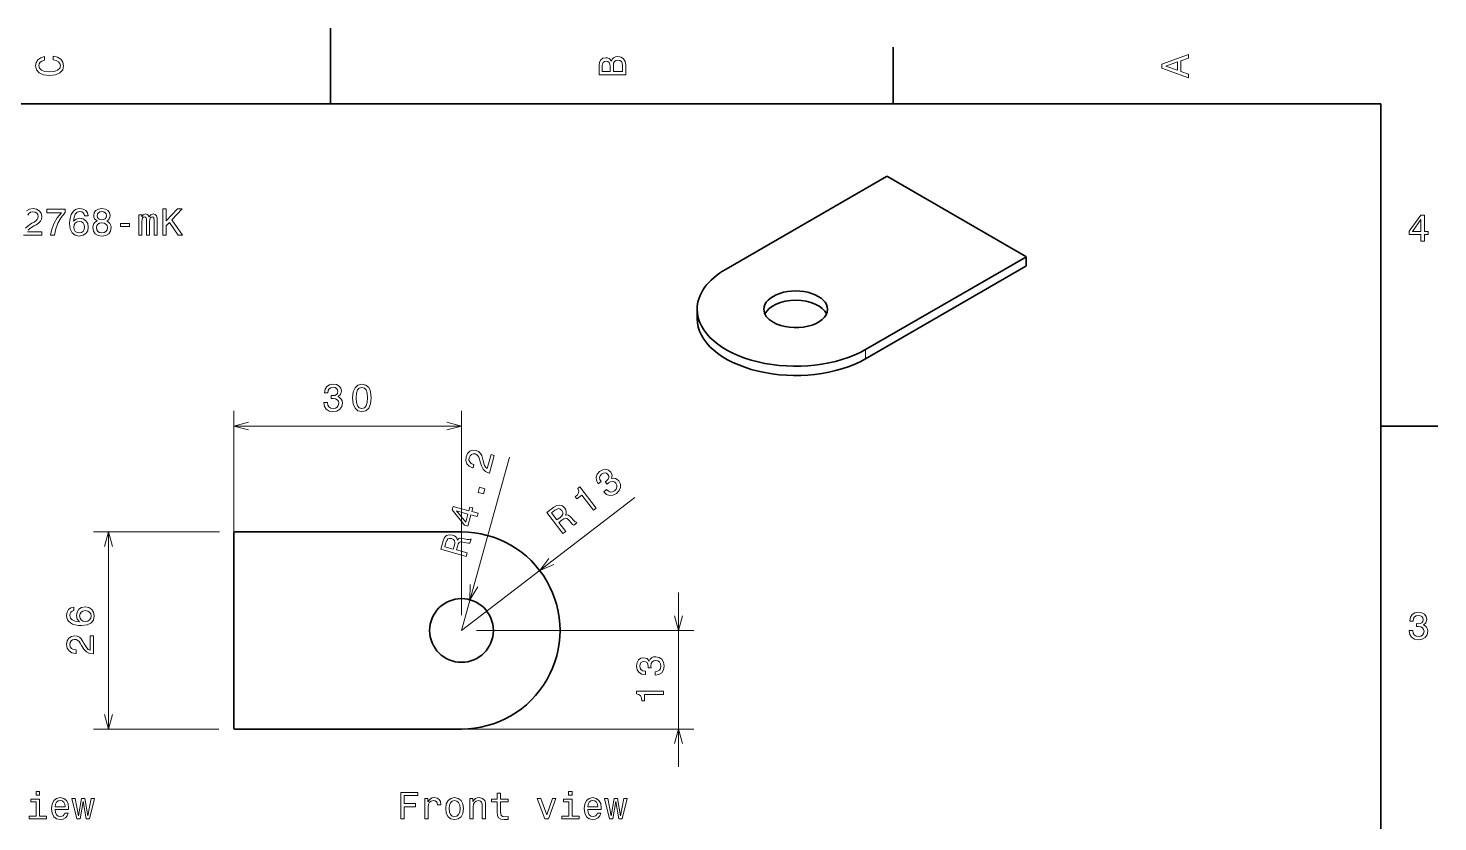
# Model space of a CAD drawing. Extents: x 0 to 297, y 0 to 210.
# Drawn here: x 108.7 to 294.5, y 105.3 to 210 of the extents above; entities that cross this region are included whole.
import ezdxf

# ---------------------------------------------------------------- set-up
doc = ezdxf.new("R2010")
doc.units = 0

msp = doc.modelspace()

# ---------------------------------------------------------------- linework, layer by layer
at = {"color": 7, "lineweight": 35, "ltscale": 0.25}
msp.add_line((148.5, 200), (148.5, 210), dxfattribs=at)
at = {"color": 7, "lineweight": 35, "ltscale": 0.1875}
for p, q in [((222.699997, 200), (222.699997, 207.5)), ((287, 157.5), (294.5, 157.5))]:
    msp.add_line(p, q, dxfattribs=at)
at = {"color": 7, "lineweight": 35}
for p, q in [((287, 200), (10, 200)), ((287, 10), (287, 200)), ((221.800598, 190.424072), (200.658112, 178.217453)), ((240.185379, 179.891266), (221.942017, 190.424072)), ((219.042877, 167.602997), (240.185379, 179.809616)), ((219.042877, 166.37825), (240.185379, 178.584885)), ((135.783203, 143.436661), (135.783203, 117.636665)), ((165.783203, 143.536667), (135.883209, 143.536667)), ((135.883209, 117.536667), (165.783203, 117.536667))]:
    msp.add_line(p, q, dxfattribs=at)
at = {"color": 7, "lineweight": 13, "ltscale": 0.030618}
msp.add_line((240.185379, 178.584885), (240.185379, 179.809616), dxfattribs=at)
at = {"color": 7, "lineweight": 35, "ltscale": 0.030619}
for p, q in [((240.214661, 178.625702), (240.214661, 179.850449)), ((196.850494, 171.685486), (196.850494, 172.910233))]:
    msp.add_line(p, q, dxfattribs=at)
at = {"color": 7, "lineweight": 13, "ltscale": 0.030619}
msp.add_line((219.042877, 166.37825), (219.042877, 167.602997), dxfattribs=at)
at = {"color": 8, "lineweight": 13}
for p, q in [((135.783203, 119.536667), (135.783203, 159.508041)), ((165.783203, 132.536667), (165.783203, 159.508041)), ((135.783203, 157.508041), (165.783203, 157.508041)), ((165.783203, 130.536667), (172.115646, 153.420776)), ((165.783203, 130.536667), (188.629639, 148.085037)), ((119.254738, 117.536667), (119.254738, 143.536667)), ((194.398499, 112.536667), (194.398499, 135.536667)), ((167.783203, 130.536667), (196.398499, 130.536667)), ((137.783203, 117.536667), (196.398499, 117.536667))]:
    msp.add_line(p, q, dxfattribs=at)
at = {"color": 8, "lineweight": 13, "ltscale": 0.415712}
msp.add_line((133.883209, 143.536667), (117.254738, 143.536667), dxfattribs=at)
at = {"color": 8, "lineweight": 13, "ltscale": 0.413212}
msp.add_line((133.783203, 117.536667), (117.254738, 117.536667), dxfattribs=at)
at = {"color": 7, "lineweight": 13}
for points in [[(111.93206, 205.817017), (112.35569, 205.716141), (112.658287, 205.549713), (112.844887, 205.317734), (112.905403, 205.045395), (112.814629, 204.71759), (112.54229, 204.460388), (112.098488, 204.28891), (111.483215, 204.233429), (110.872986, 204.28891), (110.424141, 204.455338), (110.151802, 204.71254), (110.055984, 205.045395), (110.106415, 205.287476), (110.247627, 205.494247), (110.474571, 205.655624), (110.787247, 205.766571), (110.787247, 206.245682), (110.308144, 206.094391), (109.94503, 205.832138), (109.718086, 205.474075), (109.637398, 205.045395), (109.763474, 204.510818), (110.116501, 204.10231), (110.696472, 203.840057), (111.483215, 203.749283), (112.269958, 203.840057), (112.84993, 204.10231), (113.208, 204.510818), (113.329041, 205.045395), (113.233215, 205.51442), (112.965927, 205.892654), (112.527161, 206.159943), (111.93206, 206.301163)], [(261.633209, 203.466858), (261.633209, 203.930847), (260.604401, 204.298996), (260.604401, 205.695969), (261.633209, 206.064133), (261.633209, 206.538193), (258.128174, 205.257217), (258.128174, 204.742798)], [(185.542007, 205.630417), (185.249496, 205.983429), (185.052811, 206.074219), (184.81073, 206.104477), (184.432495, 206.03891), (184.160156, 205.842224), (183.993729, 205.524506), (183.933212, 205.080704), (183.933212, 203.835022), (187.433212, 203.835022), (187.433212, 205.151306), (187.36261, 205.620331), (187.155838, 205.968307), (186.828018, 206.185165), (186.384216, 206.260818), (186.08667, 206.215424), (185.839554, 206.094391), (185.65799, 205.897705)], [(185.385666, 204.984879), (185.385666, 204.298996), (184.351807, 204.298996), (184.351807, 205.025223), (184.382065, 205.297562), (184.472839, 205.489197), (184.629181, 205.605194), (184.86116, 205.645538), (185.093155, 205.600143), (185.254532, 205.479111), (185.355408, 205.272339)], [(187.014618, 205.095825), (187.014618, 204.298996), (185.809296, 204.298996), (185.809296, 205.050446), (185.844589, 205.368164), (185.9505, 205.595108), (186.132065, 205.731277), (186.394302, 205.776657), (186.671692, 205.731277), (186.863327, 205.605194), (186.979324, 205.393372)], [(260.17572, 204.460388), (258.632477, 205), (260.17572, 205.539627)], [(111.608856, 182.680038), (112.118225, 182.680038), (112.284653, 183.512177), (112.577156, 184.288834), (112.9907, 185.01001), (113.530327, 185.685806), (113.530327, 186.104385), (111.129753, 186.104385), (111.129753, 185.645462), (113.046181, 185.645462), (112.491425, 184.964615), (112.072838, 184.253525), (111.780327, 183.49704)], [(116.556267, 185.236954), (116.460449, 185.645462), (116.238541, 185.948044), (115.895607, 186.139694), (115.451797, 186.205261), (115.154251, 186.169952), (114.897041, 186.074127), (114.670097, 185.917786), (114.478455, 185.695892), (114.327164, 185.418518), (114.216209, 185.080612), (114.145607, 184.682205), (114.125435, 184.233353), (114.206123, 183.517212), (114.453239, 182.997757), (114.851654, 182.685089), (115.396324, 182.579178), (115.885521, 182.669952), (116.25872, 182.906982), (116.500793, 183.280182), (116.586525, 183.754242), (116.500793, 184.233353), (116.268806, 184.601501), (115.910736, 184.833496), (115.466927, 184.914185), (114.987823, 184.813324), (114.629753, 184.525864), (114.705406, 185.080612), (114.866783, 185.479034), (115.113907, 185.716064), (115.456841, 185.796753), (115.709007, 185.756409), (115.90065, 185.650497), (116.026726, 185.473984), (116.092293, 185.236954)], [(117.756561, 184.566208), (117.499352, 184.424988), (117.322838, 184.228302), (117.211891, 183.981186), (117.17659, 183.68364), (117.257278, 183.234787), (117.489265, 182.88681), (117.867508, 182.664902), (118.38192, 182.579178), (118.891281, 182.664902), (119.269524, 182.88681), (119.501518, 183.234787), (119.58725, 183.68364), (119.546906, 183.981186), (119.440994, 184.228302), (119.259438, 184.424988), (119.007278, 184.566208), (119.209007, 184.687241), (119.35022, 184.853668), (119.435951, 185.055405), (119.466209, 185.302521), (119.385521, 185.660583), (119.173706, 185.948044), (118.830765, 186.134644), (118.38192, 186.205261), (117.928024, 186.134644), (117.585091, 185.948044), (117.368233, 185.660583), (117.29258, 185.302521), (117.317795, 185.055405), (117.403534, 184.853668)], [(126.395615, 182.680038), (126.859596, 182.680038), (126.859596, 183.92572), (127.27314, 184.369522), (128.448212, 182.680038), (129.013062, 182.680038), (127.600945, 184.707413), (128.972702, 186.180038), (128.357422, 186.180038), (126.859596, 184.561157), (126.859596, 186.180038), (126.395615, 186.180038)], [(116.097336, 183.749207), (116.041855, 183.431473), (115.90065, 183.189407), (115.673698, 183.028015), (115.391281, 182.977585), (115.093735, 183.028015), (114.866783, 183.184357), (114.720535, 183.426437), (114.67514, 183.744156), (114.725578, 184.056839), (114.866783, 184.293869), (115.098778, 184.445175), (115.411453, 184.500641), (115.683792, 184.445175), (115.90065, 184.29892), (116.041855, 184.06189)], [(117.660736, 183.693726), (117.706123, 183.961014), (117.852379, 184.16275), (118.079323, 184.293869), (118.38192, 184.339264), (118.679466, 184.293869), (118.906418, 184.16275), (119.052666, 183.961014), (119.103104, 183.693726), (119.052666, 183.406265), (118.906418, 183.189407), (118.679466, 183.048187), (118.38192, 183.002808), (118.079323, 183.048187), (117.852379, 183.189407), (117.706123, 183.406265)], [(117.77169, 185.262177), (117.812035, 185.48407), (117.933067, 185.655548), (118.12471, 185.761444), (118.38192, 185.801804), (118.634079, 185.761444), (118.825722, 185.655548), (118.946762, 185.48407), (118.992149, 185.262177), (118.946762, 185.035233), (118.825722, 184.858719), (118.634079, 184.742722), (118.38192, 184.707413), (118.12471, 184.747757), (117.933067, 184.858719), (117.812035, 185.035233)], [(120.807716, 183.83493), (122.028175, 183.83493), (122.028175, 184.233353), (120.807716, 184.233353)], [(123.233513, 182.680038), (123.642014, 182.680038), (123.642014, 184.490555), (123.667229, 184.762894), (123.742874, 184.959579), (123.858871, 185.075577), (124.01017, 185.120956), (124.131203, 185.080612), (124.211899, 184.979752), (124.252243, 184.808273), (124.267372, 184.581329), (124.267372, 182.680038), (124.650658, 182.680038), (124.650658, 184.490555), (124.675873, 184.757843), (124.751518, 184.954529), (124.872559, 185.075577), (125.023857, 185.120956), (125.14489, 185.080612), (125.225586, 184.979752), (125.276016, 184.581329), (125.276016, 182.680038), (125.684517, 182.680038), (125.684517, 184.551071), (125.659302, 184.939407), (125.578613, 185.236954), (125.417229, 185.418518), (125.154976, 185.48407), (124.847343, 185.383209), (124.610313, 185.090698), (124.423714, 185.378159), (124.111031, 185.48407), (123.82357, 185.383209), (123.626884, 185.100784), (123.626884, 185.388245), (123.233513, 185.388245)], [(292.277374, 181.916794), (292.731262, 181.916794), (292.731262, 182.784225), (293.23056, 182.784225), (293.23056, 183.187683), (292.731262, 183.187683), (292.731262, 185.341141), (292.272339, 185.341141), (290.739197, 183.228027), (290.739197, 182.784225), (292.277374, 182.784225)], [(291.162842, 183.187683), (292.277374, 184.756134), (292.277374, 183.187683)], [(290.729126, 130.51622), (290.729126, 130.480911), (290.809814, 129.996765), (291.046844, 129.633652), (291.420044, 129.401657), (291.914276, 129.315933), (292.438782, 129.401657), (292.832153, 129.623566), (293.08429, 129.976593), (293.175079, 130.430481), (293.134735, 130.728027), (293.023773, 130.970108), (292.842224, 131.156708), (292.600159, 131.292877), (292.927948, 131.565216), (293.043945, 131.998932), (292.968292, 132.392303), (292.751434, 132.68985), (292.398407, 132.87645), (291.914276, 132.942017), (291.460388, 132.861313), (291.112396, 132.63942), (290.885468, 132.286392), (290.809814, 131.817368), (290.809814, 131.782074), (291.258636, 131.782074), (291.299011, 132.104828), (291.430115, 132.336823), (291.641937, 132.478027), (291.939484, 132.528473), (292.201721, 132.488113), (292.393372, 132.382217), (292.509369, 132.210739), (292.554749, 131.97876), (292.509369, 131.731628), (292.388336, 131.565216), (292.176514, 131.46434), (291.889069, 131.434082), (291.692383, 131.439133), (291.692383, 131.04071), (291.939484, 131.050797), (292.257202, 131.005417), (292.494232, 130.884369), (292.635468, 130.687683), (292.685883, 130.430481), (292.630402, 130.13797), (292.484161, 129.921112), (292.252167, 129.784943), (291.944519, 129.739563), (291.626801, 129.789993), (291.394806, 129.941284), (291.248566, 130.183365), (291.193085, 130.51622)], [(110.146523, 106.053238), (110.146523, 108.29747), (109.006752, 108.29747), (109.006752, 107.919235), (109.702721, 107.919235), (109.702721, 106.053238), (108.794937, 106.053238), (108.794937, 105.680038), (111.064392, 105.680038), (111.064392, 106.053238)], [(110.161652, 109.301079), (109.692627, 109.301079), (109.692627, 108.796753), (110.161652, 108.796753)], [(112.214249, 106.90554), (113.989456, 106.90554), (113.994507, 107.112312), (113.913811, 107.692284), (113.69191, 108.126007), (113.338882, 108.388252), (112.869865, 108.48407), (112.410934, 108.383209), (112.057907, 108.100784), (111.830963, 107.641853), (111.750267, 107.036667), (111.825912, 106.416351), (112.052856, 105.962456), (112.400848, 105.680038), (112.854736, 105.584221), (113.248108, 105.64978), (113.570877, 105.821251), (113.807907, 106.093582), (113.944069, 106.456696), (113.50531, 106.456696), (113.414536, 106.254967), (113.283409, 106.103668), (112.91021, 105.982635), (112.622742, 106.038109), (112.405884, 106.214622), (112.264679, 106.502083), (112.214249, 106.890411)], [(112.214249, 107.27874), (112.269722, 107.626724), (112.405884, 107.883926), (112.612656, 108.040268), (112.884995, 108.095741), (113.152283, 108.040268), (113.359055, 107.883926), (113.485138, 107.626724), (113.530525, 107.27874)], [(115.502426, 105.680038), (115.905884, 107.979752), (116.309341, 105.680038), (116.732971, 105.680038), (117.398682, 108.388252), (116.970009, 108.388252), (116.521164, 106.088539), (116.122742, 108.388252), (115.683983, 108.388252), (115.285568, 106.088539), (114.836723, 108.388252), (114.413094, 108.388252), (115.078796, 105.680038)], [(157.767349, 105.680038), (158.236374, 105.680038), (158.236374, 107.288826), (159.709, 107.288826), (159.709, 107.707413), (158.236374, 107.707413), (158.236374, 108.756409), (160.04689, 108.756409), (160.04689, 109.180038), (157.767349, 109.180038)], [(160.959717, 105.680038), (161.403519, 105.680038), (161.403519, 107.22831), (161.448914, 107.601509), (161.585083, 107.868797), (161.806976, 108.030182), (162.104523, 108.085655), (162.326431, 108.050354), (162.492859, 107.949493), (162.593719, 107.778023), (162.629028, 107.546036), (163.077866, 107.546036), (163.017349, 107.954536), (162.850922, 108.24704), (162.573547, 108.423553), (162.195313, 108.48407), (161.938095, 108.443726), (161.716202, 108.342865), (161.519516, 108.171394), (161.363174, 107.939407), (161.363174, 108.388252), (160.959717, 108.388252)], [(163.698181, 107.031624), (163.778885, 106.416351), (164.010864, 105.962456), (164.379028, 105.680038), (164.87326, 105.584221), (165.362457, 105.680038), (165.730606, 105.957413), (165.962601, 106.411308), (166.04834, 107.031624), (165.962601, 107.646896), (165.730606, 108.105827), (165.362457, 108.383209), (164.87326, 108.48407), (164.379028, 108.383209), (164.010864, 108.100784), (163.778885, 107.646896)], [(164.152084, 107.036667), (164.197464, 107.490555), (164.338684, 107.818367), (164.565628, 108.020096), (164.87326, 108.090698), (165.175858, 108.020096), (165.402802, 107.82341), (165.544006, 107.490555), (165.594437, 107.036667), (165.544006, 106.577736), (165.402802, 106.244881), (165.175858, 106.043152), (164.87326, 105.977592), (164.565628, 106.043152), (164.338684, 106.244881), (164.197464, 106.577736)], [(166.865341, 105.680038), (167.309143, 105.680038), (167.309143, 107.243439), (167.354523, 107.601509), (167.500778, 107.863754), (167.727722, 108.025139), (168.030319, 108.085655), (168.2724, 108.035225), (168.423691, 107.899055), (168.499344, 107.672112), (168.524551, 107.369522), (168.524551, 105.680038), (168.968369, 105.680038), (168.968369, 107.460297), (168.948181, 107.818367), (168.857407, 108.115921), (168.55986, 108.388252), (168.095886, 108.48407), (167.838684, 108.448769), (167.621826, 108.352951), (167.435226, 108.191566), (167.288971, 107.974709), (167.288971, 108.388252), (166.865341, 108.388252)], [(170.49646, 107.919235), (170.49646, 106.562607), (170.526718, 106.12384), (170.667923, 105.821251), (170.950348, 105.644737), (171.429459, 105.584221), (171.953949, 105.609436), (171.953949, 105.992722), (171.570663, 105.962456), (171.222687, 106.002808), (171.036087, 106.128883), (170.955399, 106.340698), (170.940262, 106.638252), (170.940262, 107.919235), (171.953949, 107.919235), (171.953949, 108.29747), (170.940262, 108.29747), (170.940262, 109.089264), (170.49646, 109.089264), (170.49646, 108.29747), (169.729889, 108.29747), (169.729889, 107.919235)], [(176.78537, 105.680038), (177.254379, 105.680038), (178.242859, 108.388252), (177.78392, 108.388252), (177.0224, 106.204536), (176.245743, 108.388252), (175.781769, 108.388252)], [(180.366058, 106.053238), (180.366058, 108.29747), (179.226288, 108.29747), (179.226288, 107.919235), (179.922256, 107.919235), (179.922256, 106.053238), (179.014465, 106.053238), (179.014465, 105.680038), (181.28392, 105.680038), (181.28392, 106.053238)], [(180.381195, 109.301079), (179.91217, 109.301079), (179.91217, 108.796753), (180.381195, 108.796753)], [(182.433777, 106.90554), (184.209, 106.90554), (184.214035, 107.112312), (184.133347, 107.692284), (183.911438, 108.126007), (183.558426, 108.388252), (183.089401, 108.48407), (182.630463, 108.383209), (182.277435, 108.100784), (182.050491, 107.641853), (181.969803, 107.036667), (182.045456, 106.416351), (182.2724, 105.962456), (182.620377, 105.680038), (183.074265, 105.584221), (183.467636, 105.64978), (183.790405, 105.821251), (184.027435, 106.093582), (184.163605, 106.456696), (183.724854, 106.456696), (183.634064, 106.254967), (183.502945, 106.103668), (183.129745, 105.982635), (182.842285, 106.038109), (182.625427, 106.214622), (182.484207, 106.502083), (182.433777, 106.890411)], [(182.433777, 107.27874), (182.489258, 107.626724), (182.625427, 107.883926), (182.832199, 108.040268), (183.104523, 108.095741), (183.371826, 108.040268), (183.578598, 107.883926), (183.704681, 107.626724), (183.750061, 107.27874)], [(185.72197, 105.680038), (186.125427, 107.979752), (186.528885, 105.680038), (186.952515, 105.680038), (187.618225, 108.388252), (187.189545, 108.388252), (186.740692, 106.088539), (186.342285, 108.388252), (185.903519, 108.388252), (185.505096, 106.088539), (185.056259, 108.388252), (184.632629, 108.388252), (185.29834, 105.680038)]]:
    msp.add_lwpolyline(points, close=True, dxfattribs=at)
for points in [[(108.653526, 183.350784), (108.835083, 183.54747), (109.394875, 183.905548), (109.692429, 184.056839), (110.025284, 184.273697), (110.262314, 184.525864), (110.398483, 184.82341), (110.448914, 185.161301), (110.363174, 185.58493), (110.126144, 185.917786), (109.763031, 186.129608), (109.294014, 186.205261), (108.80986, 186.119522), (108.441711, 185.882492)], [(108.628304, 185.317642), (108.764473, 185.569809), (108.981331, 185.731186), (109.268799, 185.786667), (109.561302, 185.736237), (109.77816, 185.610153), (109.919373, 185.413467), (109.969803, 185.166351), (109.934502, 184.934357), (109.838684, 184.737671), (109.677299, 184.566208), (109.455399, 184.414902), (109.157845, 184.253525), (108.663612, 183.940842), (108.315628, 183.607986)], [(108.043289, 182.680038), (110.448914, 182.680038), (110.448914, 183.113754), (108.547615, 183.113754)]]:
    msp.add_lwpolyline(points, dxfattribs=at)
at = {"color": 8, "lineweight": 13}
for points in [[(147.644302, 160.607468), (147.644302, 160.572159), (147.724991, 160.088013), (147.962021, 159.724899), (148.33522, 159.49292), (148.829453, 159.407181), (149.353958, 159.49292), (149.74733, 159.714813), (149.999481, 160.067841), (150.090271, 160.521729), (150.049911, 160.819275), (149.938965, 161.061356), (149.757416, 161.247955), (149.515335, 161.384125), (149.84314, 161.656464), (149.959137, 162.090179), (149.883484, 162.483551), (149.666626, 162.781097), (149.313614, 162.967697), (148.829453, 163.033264), (148.375565, 162.95256), (148.027588, 162.730667), (147.800644, 162.37764), (147.724991, 161.908615), (147.724991, 161.873322), (148.173843, 161.873322), (148.214188, 162.196075), (148.345306, 162.42807), (148.557129, 162.569275), (148.854675, 162.61972), (149.116928, 162.579376), (149.308563, 162.473465), (149.424561, 162.301987), (149.46994, 162.070007), (149.424561, 161.822876), (149.303528, 161.656464), (149.091705, 161.555588), (148.804245, 161.52533), (148.607559, 161.53038), (148.607559, 161.131958), (148.854675, 161.142044), (149.172394, 161.096649), (149.409424, 160.975616), (149.550644, 160.778931), (149.601074, 160.521729), (149.545593, 160.229218), (149.399338, 160.01236), (149.167358, 159.87619), (148.859711, 159.830811), (148.541992, 159.881241), (148.309998, 160.032532), (148.163757, 160.274612), (148.108276, 160.607468)], [(151.435791, 161.217697), (151.511444, 160.425903), (151.748474, 159.861069), (152.126724, 159.518127), (152.651215, 159.407181), (153.17067, 159.518127), (153.548904, 159.861069), (153.780899, 160.425903), (153.861588, 161.217697), (153.780899, 162.00444), (153.685074, 162.317123), (153.548904, 162.574326), (153.17067, 162.917267), (152.651215, 163.033264), (152.126724, 162.917267), (151.748474, 162.569275), (151.511444, 162.00444)], [(151.919952, 161.217697), (151.960297, 161.827927), (152.08638, 162.266693), (152.313324, 162.523895), (152.651215, 162.61467), (152.98407, 162.523895), (153.211014, 162.266693), (153.337097, 161.827927), (153.377441, 161.217697), (153.337097, 160.602417), (153.211014, 160.163666), (152.98407, 159.906464), (152.651215, 159.820724), (152.313324, 159.906464), (152.08638, 160.163666), (151.960297, 160.602417)], [(169.455048, 151.305145), (170.096619, 153.623642), (169.678619, 153.739319), (169.171539, 151.906876), (168.971344, 152.072174), (168.8302, 152.299606), (168.634399, 152.934616), (168.567932, 153.261749), (168.447693, 153.640381), (168.267883, 153.936066), (168.017426, 154.146667), (167.705215, 154.285385), (167.274063, 154.315735), (166.89006, 154.176056), (166.589066, 153.882584), (166.391083, 153.450729), (166.344589, 152.961243), (166.474854, 152.543213), (166.776184, 152.213898), (167.235855, 152.00296), (167.303894, 151.984131), (167.4263, 152.426453), (167.387405, 152.43721), (167.069, 152.572418), (166.862289, 152.770905), (166.764587, 153.022949), (166.787781, 153.314789), (166.914398, 153.583252), (167.09375, 153.758636), (167.320969, 153.84227), (167.572586, 153.824982), (167.786758, 153.72908), (167.95076, 153.584274), (168.072983, 153.383011), (168.159622, 153.128784), (168.235809, 152.798981), (168.40535, 152.239258), (168.633331, 151.815094), (168.967041, 151.508224), (169.440475, 151.309189)], [(184.529877, 148.844193), (184.551376, 148.816208), (184.910294, 148.4814), (185.319458, 148.337814), (185.756744, 148.381165), (186.200928, 148.614243), (186.564651, 149.001724), (186.741455, 149.417328), (186.726379, 149.850906), (186.521881, 150.266159), (186.30864, 150.477554), (186.073181, 150.601959), (185.815536, 150.639343), (185.540619, 150.599869), (185.634689, 151.015533), (185.462494, 151.430145), (185.162872, 151.696045), (184.809631, 151.799911), (184.416, 151.732849), (183.992096, 151.489929), (183.681305, 151.149445), (183.540497, 150.76149), (183.575562, 150.343277), (183.80127, 149.925232), (183.822784, 149.897247), (184.178741, 150.170654), (184.01413, 150.451202), (183.976791, 150.715057), (184.058762, 150.95607), (184.264008, 151.177322), (184.496567, 151.305069), (184.713058, 151.33783), (184.9095, 151.272491), (185.086823, 151.116165), (185.201355, 150.892532), (185.206741, 150.686829), (185.100189, 150.477798), (184.890656, 150.278702), (184.731598, 150.162888), (184.974289, 149.846924), (185.164124, 150.005447), (185.443756, 150.162994), (185.70546, 150.211395), (185.937256, 150.141418), (186.133926, 149.96817), (186.268112, 149.702393), (186.284225, 149.44133), (186.183197, 149.192032), (185.966858, 148.968628), (185.684174, 148.815094), (185.408035, 148.793762), (185.144592, 148.896652), (184.897827, 149.126831)], [(168.694046, 148.555038), (168.879654, 149.2258), (168.155426, 149.426208), (167.969818, 148.755447)], [(183.172607, 146.415375), (183.53656, 146.694931), (181.389191, 149.490631), (181.117218, 149.281723), (181.23262, 148.982452), (181.2146, 148.70787), (181.068344, 148.442917), (180.788956, 148.177444), (181.007065, 147.893478), (181.654999, 148.391159)], [(167.864441, 145.557037), (167.985504, 145.994492), (167.149475, 146.22583), (167.282639, 146.707031), (166.893799, 146.814636), (166.760635, 146.333435), (164.685181, 146.907761), (164.562775, 146.465439), (166.190475, 144.424271), (166.61821, 144.305908), (167.028427, 145.788391)], [(179.151901, 143.327057), (179.523865, 143.612762), (178.623749, 144.784637), (179.003693, 145.076477), (179.292877, 145.279526), (179.511871, 145.358704), (179.709244, 145.300446), (179.930496, 145.0952), (180.226974, 144.750595), (180.43222, 144.533051), (180.587738, 144.429932), (181.00769, 144.752502), (180.949326, 144.828491), (180.771317, 144.869827), (180.579575, 145.053223), (180.207504, 145.479675), (179.884537, 145.759415), (179.712677, 145.79274), (179.510315, 145.758133), (179.593491, 145.981018), (179.597961, 146.207016), (179.53479, 146.438293), (179.395966, 146.668701), (179.081909, 146.961655), (178.728394, 147.090744), (178.347687, 147.039978), (177.947784, 146.815475), (177.019882, 146.102753)], [(166.342346, 144.821808), (165.127945, 146.314285), (166.639587, 145.895981)], [(178.104919, 146.395645), (178.367325, 146.559036), (178.597672, 146.615143), (178.813187, 146.558105), (179.018143, 146.365784), (179.156326, 146.103088), (179.155869, 145.880157), (179.027176, 145.666855), (178.790573, 145.453308), (178.36261, 145.124603), (177.652969, 146.048492)], [(166.414154, 140.315964), (166.53923, 140.768005), (165.115082, 141.162079), (165.242859, 141.62384), (165.351593, 141.960037), (165.478821, 142.155075), (165.671509, 142.227341), (165.971725, 142.196594), (166.415909, 142.099854), (166.710739, 142.049652), (166.897003, 142.060913), (167.038239, 142.571274), (166.945877, 142.596832), (166.778854, 142.52269), (166.515335, 142.553741), (165.961548, 142.670364), (165.535248, 142.699371), (165.377945, 142.622543), (165.237167, 142.473114), (165.169449, 142.701172), (165.036987, 142.884338), (164.847336, 143.031006), (164.597794, 143.131454), (164.170685, 143.176392), (163.810669, 143.066711), (163.537201, 142.797012), (163.352951, 142.377045), (163.040924, 141.249405)], [(163.73114, 142.136353), (163.842346, 142.424774), (163.992523, 142.608231), (164.198959, 142.692383), (164.478394, 142.662155), (164.746857, 142.535538), (164.880676, 142.357224), (164.906281, 142.109436), (164.845856, 141.796494), (164.701935, 141.276413), (163.579147, 141.587112)], [(114.697823, 133.615051), (114.289322, 133.519226), (113.986725, 133.297333), (113.795082, 132.954391), (113.729523, 132.51059), (113.764824, 132.213043), (113.860641, 131.955826), (114.016983, 131.728882), (114.238892, 131.537247), (114.516266, 131.385941), (114.854164, 131.274994), (115.252579, 131.204391), (115.701424, 131.184219), (116.417564, 131.264908), (116.937012, 131.512024), (117.249695, 131.910446), (117.355606, 132.455109), (117.264824, 132.944305), (117.027794, 133.317505), (116.654594, 133.55957), (116.180527, 133.645309), (115.701424, 133.55957), (115.333267, 133.327591), (115.10128, 132.969513), (115.020584, 132.525711), (115.121452, 132.046616), (115.40892, 131.688538), (114.854164, 131.764191), (114.45575, 131.925568), (114.218719, 132.172684), (114.138023, 132.515625), (114.178368, 132.767792), (114.284279, 132.959427), (114.460793, 133.08551), (114.697823, 133.151077)], [(116.185577, 133.156113), (116.503296, 133.100647), (116.745377, 132.959427), (116.906754, 132.732483), (116.957184, 132.450073), (116.906754, 132.152512), (116.750412, 131.925568), (116.508339, 131.779312), (116.190613, 131.733932), (115.877937, 131.784363), (115.640907, 131.925568), (115.489609, 132.157562), (115.434135, 132.470245), (115.489609, 132.742569), (115.635864, 132.959427), (115.872894, 133.100647)], [(117.254738, 127.43811), (117.254738, 129.843735), (116.821022, 129.843735), (116.821022, 127.942429), (116.583984, 128.04834), (116.387299, 128.229889), (116.029236, 128.789688), (115.877937, 129.08725), (115.661079, 129.42009), (115.40892, 129.657135), (115.111366, 129.793289), (114.773468, 129.843735), (114.349838, 129.757996), (114.016983, 129.520966), (113.805168, 129.157852), (113.729523, 128.688828), (113.815254, 128.204681), (114.052292, 127.836525), (114.430527, 127.599487), (114.92981, 127.518799), (115.000412, 127.518799), (115.000412, 127.977737), (114.960068, 127.977737), (114.617126, 128.023117), (114.364967, 128.159286), (114.203583, 128.376144), (114.148109, 128.663605), (114.19854, 128.956116), (114.324623, 129.172974), (114.521309, 129.314194), (114.768425, 129.364624), (115.000412, 129.329315), (115.197098, 129.23349), (115.368568, 129.072113), (115.519867, 128.85022), (115.681252, 128.552658), (115.993927, 128.058426), (116.326782, 127.710442), (116.73024, 127.50367), (117.239609, 127.43811)], [(191.299072, 124.633789), (191.334381, 124.633789), (191.818527, 124.714478), (192.181641, 124.951508), (192.413635, 125.324707), (192.499359, 125.818947), (192.413635, 126.343437), (192.191727, 126.736809), (191.838699, 126.988976), (191.384811, 127.07975), (191.087265, 127.039406), (190.845184, 126.928452), (190.658585, 126.746895), (190.522415, 126.504822), (190.250092, 126.832634), (189.81636, 126.948624), (189.422989, 126.872978), (189.125443, 126.65612), (188.938843, 126.303093), (188.873291, 125.818947), (188.953979, 125.365051), (189.175873, 125.017075), (189.5289, 124.790123), (189.997925, 124.714478), (190.033234, 124.714478), (190.033234, 125.163322), (189.710449, 125.203667), (189.47847, 125.334793), (189.337265, 125.546608), (189.286835, 125.844162), (189.327179, 126.106407), (189.433075, 126.29805), (189.604553, 126.414047), (189.836548, 126.459435), (190.083649, 126.414047), (190.250092, 126.293007), (190.350952, 126.081192), (190.38121, 125.793732), (190.37616, 125.597046), (190.774582, 125.597046), (190.764496, 125.844162), (190.809875, 126.16188), (190.930923, 126.398918), (191.127609, 126.540123), (191.384811, 126.590561), (191.677322, 126.53508), (191.89418, 126.388824), (192.030334, 126.156837), (192.075729, 125.849205), (192.025299, 125.531479), (191.874008, 125.299492), (191.631927, 125.153236), (191.299072, 125.097763)], [(192.398499, 122.077881), (192.398499, 122.536812), (188.873291, 122.536812), (188.873291, 122.193871), (189.180923, 122.103096), (189.387695, 121.921539), (189.508728, 121.644157), (189.549072, 121.260872), (189.907135, 121.260872), (189.907135, 122.077881)]]:
    msp.add_lwpolyline(points, close=True, dxfattribs=at)
for points in [[(137.715057, 158.025681), (135.783203, 157.508041), (137.715057, 156.990402)], [(163.851349, 156.990402), (165.783203, 157.508041), (163.851349, 158.025681)], [(119.772377, 141.604813), (119.254738, 143.536667), (118.737099, 141.604813)], [(177.309692, 140.042892), (176.092941, 138.455582), (177.940323, 139.221848)], [(166.919647, 136.584473), (166.90332, 134.584549), (167.917435, 136.30838)], [(193.880859, 132.468521), (194.398499, 130.536667), (194.916138, 132.468521)], [(118.737099, 119.468521), (119.254738, 117.536667), (119.772377, 119.468521)], [(194.916138, 115.604813), (194.398499, 117.536667), (193.880859, 115.604813)]]:
    msp.add_lwpolyline(points, dxfattribs=at)
at = {"color": 7, "lineweight": 35}
msp.add_circle((165.783203, 130.536667), 4.2, dxfattribs=at)
for centre, radius, start, end in [((135.883209, 143.436661), 0.1, 90.000003, 180.000005), ((165.783203, 130.536667), 13, 269.999997, 90.000003), ((135.883209, 117.636665), 0.1, 180.000005, 269.999997)]:
    msp.add_arc(centre, radius, start, end, dxfattribs=at)
for centre, major_axis, start_param, end_param in [((221.871307, 190.383255), (0.100006, 0), 0.7853981634, 2.3561944902), ((240.114655, 179.850449), (0.100006, 0), 6.2831853072, 7.0685834706), ((240.114655, 179.850449), (0.100006, 0), 5.4977871438, 6.2831853072), ((240.114655, 178.625702), (0.100006, 0), 5.4977871438, 6.2831853072), ((209.850494, 172.910233), (13, 0), 2.3561944902, 3.1415926536), ((209.850494, 172.910233), (4.199997, 0), 6.2831853072, 9.4247779608), ((209.850494, 172.910233), (13, 0), 3.1415926536, 5.4977871438), ((209.850494, 172.910233), (4.199997, 0), 3.1415926536, 3.926990817), ((209.850494, 171.685486), (4.199997, 0), 0.2551520286, 2.8864407215), ((209.850494, 172.910233), (4.199997, 0), 3.926990817, 6.2831853072), ((209.850494, 171.685486), (13, 0), 3.1415926536, 5.4977871438)]:
    msp.add_ellipse(centre, major_axis=major_axis, ratio=0.57735, start_param=start_param, end_param=end_param, dxfattribs=at)

doc.saveas('drawing.dxf')
